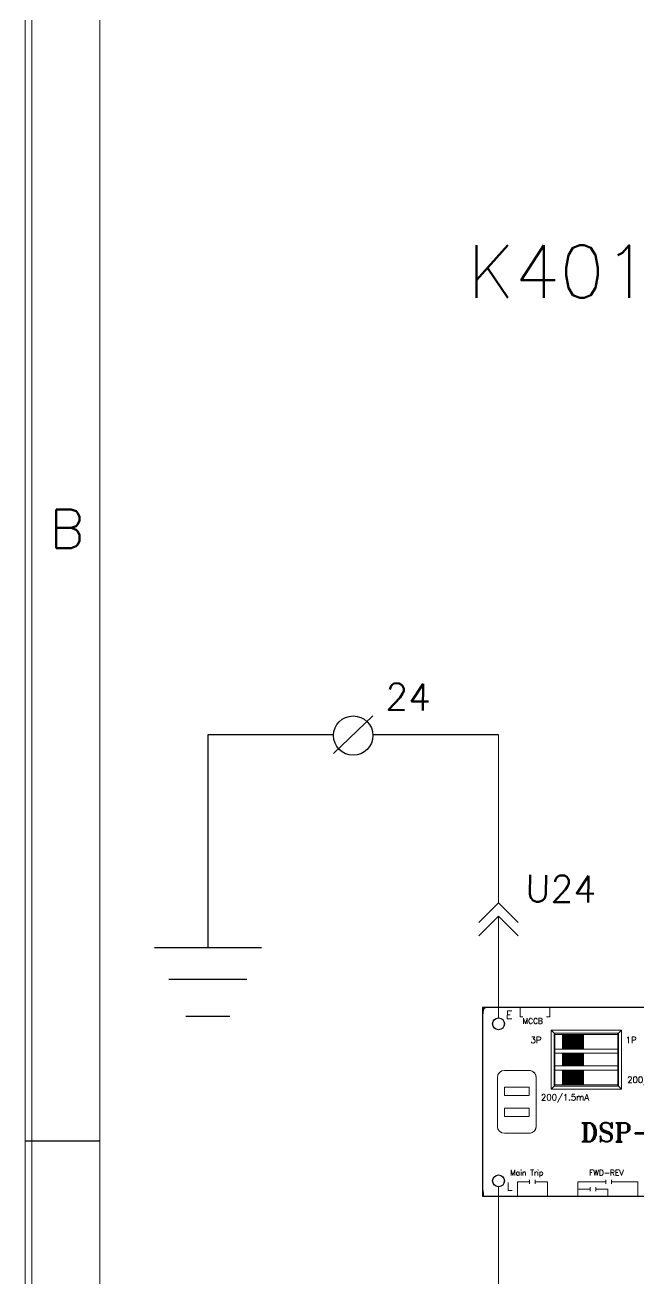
# Model space of a CAD drawing. Header units: millimetres. Extents: x 107 to 2900, y 85 to 3996.
# Drawn here: x 976.5 to 1034.9, y 404.2 to 523.4 of the extents above; entities that cross this region are included whole.
import ezdxf
from ezdxf.enums import TextEntityAlignment as Align
from ezdxf.lldxf.tags import DXFTag

# ---------------------------------------------------------------- set-up
doc = ezdxf.new("R2010")
doc.units = ezdxf.units.MM
for name, color, linetype in [('1', 1, 'CENTER'), ('20', 2, 'Continuous'), ('30', 3, 'Continuous'), ('70', 7, 'Continuous')]:
    doc.layers.add(name, color=color, linetype=linetype)
doc.styles.add('SIMPLEX', font='SIMPLEX')
doc.styles.add('STYLE2', font='romant.shx')
tags = doc.linetypes.add('CENTER', pattern=[2, 1.25, -0.25, 0.25, -0.25]).pattern_tags.tags
tags[10:11] = [DXFTag(74, 4), DXFTag(75, 0), DXFTag(340, '0'), DXFTag(46, 1.0), DXFTag(50, 0.0), DXFTag(44, 0.0), DXFTag(45, 0.0)]
tags[8:9] = [DXFTag(74, 4), DXFTag(75, 0), DXFTag(340, '0'), DXFTag(46, 1.0), DXFTag(50, 0.0), DXFTag(44, 0.0), DXFTag(45, 0.0)]
tags[6:7] = [DXFTag(74, 4), DXFTag(75, 0), DXFTag(340, '0'), DXFTag(46, 1.0), DXFTag(50, 0.0), DXFTag(44, 0.0), DXFTag(45, 0.0)]
tags[4:5] = [DXFTag(74, 4), DXFTag(75, 0), DXFTag(340, '0'), DXFTag(46, 1.0), DXFTag(50, 0.0), DXFTag(44, 0.0), DXFTag(45, 0.0)]

msp = doc.modelspace()

# ---------------------------------------------------------------- hatches: boundary and pattern name
at = {"layer": '70', "lineweight": 15}
h = msp.add_hatch(dxfattribs=at)
h.set_pattern_fill('ANSI31', color=256, scale=0.399168, style=0)
h.set_pattern_definition([(45, (-230.951094, 5342.60081), (-0.03528179995, 0.03528179995), [])])
h.paths.add_polyline_path([(1029.607, 427.42), (1027.611, 427.42), (1027.611, 426.023), (1029.607, 426.023)])
h.paths.add_polyline_path([(1029.607, 425.623), (1027.611, 425.623), (1027.611, 424.427), (1029.607, 424.427)])
h.paths.add_polyline_path([(1029.607, 424.028), (1027.611, 424.028), (1027.611, 422.631), (1029.607, 422.631)])

# ---------------------------------------------------------------- linework, layer by layer
for p, q in [((1009.56, 457.713), (1005.818, 454.147)), ((1021.514, 439.951), (1019.643, 438.08)), ((1023.385, 438.08), (1021.514, 439.951)), ((1021.514, 438.682), (1019.643, 436.811)), ((1023.385, 436.811), (1021.514, 438.682))]:
    msp.add_line(p, q)
at = {"color": 1}
for p, q in [((1005.82, 455.93), (993.864, 455.93)), ((993.864, 455.93), (993.864, 435.677)), ((1021.514, 455.93), (1009.558, 455.93)), ((988.77, 435.677), (998.957, 435.677)), ((990.153, 432.679), (997.575, 432.679)), ((991.777, 429.151), (995.951, 429.151))]:
    msp.add_line(p, q, dxfattribs=at)
at = {"color": 7, "lineweight": 30}
for p, q in [((1081.092, 429.968), (1020.004, 429.968)), ((1020.004, 429.968), (1020.004, 412.037)), ((1020.004, 412.037), (1081.092, 412.037))]:
    msp.add_line(p, q, dxfattribs=at)
at = {"color": 7, "lineweight": 15}
for p, q in [((1026.512, 422.224), (1026.512, 427.827)), ((1026.512, 427.827), (1033.207, 427.827)), ((1026.799, 427.539), (1026.512, 427.827)), ((1026.799, 422.511), (1026.799, 427.539)), ((1026.799, 427.539), (1032.92, 427.539)), ((1026.799, 427.42), (1032.92, 427.42)), ((1026.859, 422.511), (1026.859, 427.539)), ((1029.607, 426.023), (1029.607, 427.42)), ((1032.86, 427.539), (1032.86, 422.511)), ((1032.92, 427.539), (1033.207, 427.827)), ((1032.92, 427.539), (1032.92, 422.511)), ((1033.207, 427.827), (1033.207, 422.224)), ((1026.859, 426.023), (1032.86, 426.023)), ((1026.859, 425.623), (1032.86, 425.623)), ((1029.607, 424.427), (1029.607, 425.623)), ((1022.071, 423.993), (1024.43, 423.993)), ((1032.92, 424.427), (1026.859, 424.427)), ((1032.92, 424.028), (1026.859, 424.028)), ((1029.607, 422.631), (1029.607, 424.028)), ((1021.41, 418.674), (1021.41, 423.332)), ((1025.091, 423.332), (1025.091, 418.674)), ((1026.799, 422.511), (1026.512, 422.224)), ((1032.86, 422.631), (1026.799, 422.631)), ((1032.92, 422.511), (1026.799, 422.511)), ((1032.92, 422.511), (1033.207, 422.224)), ((1033.207, 422.224), (1026.512, 422.224)), ((1024.43, 418.013), (1022.071, 418.013))]:
    msp.add_line(p, q, dxfattribs=at)
at = {"color": 7, "lineweight": 0}
for p, q in [((1022.071, 422.396), (1024.43, 422.396)), ((1022.071, 421.598), (1024.43, 421.598)), ((1022.071, 420.4), (1024.43, 420.4)), ((1022.071, 419.602), (1024.43, 419.602))]:
    msp.add_line(p, q, dxfattribs=at)
at = {"color": 7, "lineweight": 30}
msp.add_arc((1020.403, 429.569), 0.399, 90, 180, dxfattribs=at)
at = {"color": 7, "lineweight": 15}
for points in [[(1020.099, 429.968), (1020.063, 429.646), (1020.032, 429.325), (1020.004, 429.003)], [(1022.071, 423.993), (1021.706, 423.993), (1021.41, 423.696), (1021.41, 423.332)], [(1021.41, 418.674), (1021.41, 418.309), (1021.706, 418.013), (1022.071, 418.013)], [(1020.004, 413.003), (1020.032, 412.681), (1020.063, 412.359), (1020.099, 412.037)]]:
    msp.add_open_spline(points, degree=3, dxfattribs=at)
for points, knots in [([(1025.091, 423.332), (1025.056, 423.64), (1025.121, 423.231), (1025.059, 423.536), (1024.93, 423.819), (1025.118, 423.45), (1024.965, 423.72), (1024.755, 423.949), (1025.048, 423.657), (1024.819, 423.866), (1024.549, 424.019), (1024.917, 423.831), (1024.635, 423.96), (1024.33, 424.022), (1024.739, 423.957), (1024.43, 423.993)], [0, 0, 0, 0, 1, 1, 1, 2, 2, 2, 3, 3, 3, 4, 4, 4, 5, 5, 5, 5]), ([(1024.43, 418.013), (1024.739, 418.048), (1024.33, 417.984), (1024.635, 418.045), (1024.917, 418.174), (1024.549, 417.987), (1024.819, 418.139), (1025.048, 418.349), (1024.755, 418.057), (1024.965, 418.285), (1025.118, 418.556), (1024.93, 418.187), (1025.059, 418.469), (1025.121, 418.774), (1025.056, 418.365), (1025.091, 418.674)], [0, 0, 0, 0, 1, 1, 1, 2, 2, 2, 3, 3, 3, 4, 4, 4, 5, 5, 5, 5]), ([(1023.646, 413.676), (1023.646, 413.674), (1023.644, 413.672), (1023.642, 413.672), (1023.64, 413.672), (1023.638, 413.674), (1023.638, 413.676), (1023.638, 413.678), (1023.64, 413.679), (1023.642, 413.679), (1023.644, 413.679), (1023.646, 413.678), (1023.646, 413.676)], [0, 0, 0, 0, 1, 1, 1, 2, 2, 2, 3, 3, 3, 4, 4, 4, 4])]:
    msp.add_open_spline(points, degree=3, knots=knots, dxfattribs=at)
at = {"layer": '1', "color": 0}
for centre, radius in [((1007.689, 455.842), 1.871), ((1021.514, 428.425), 0.561), ((1021.514, 413.485), 0.561)]:
    msp.add_circle(centre, radius, dxfattribs=at)
at = {"layer": '20', "color": 0, "lineweight": 13}
msp.add_lwpolyline([(983.595, 161.559), (983.595, 677.151), (1790.139, 677.151), (1790.139, 161.559)], dxfattribs=at)
at = {"layer": '30', "color": 0}
msp.add_line((976.467, 417.308), (983.595, 417.308), dxfattribs=at)
at = {"layer": '70', "color": 1, "lineweight": 15}
for p, q in [((1021.514, 439.951), (1021.514, 455.93)), ((1021.514, 428.986), (1021.514, 438.682)), ((1021.515, 377.061), (1021.514, 412.923))]:
    msp.add_line(p, q, dxfattribs=at)
at = {"layer": '70', "lineweight": 15}
for p, q in [((1023.563, 429.077), (1023.563, 429.968)), ((1026.4, 429.077), (1026.4, 429.968)), ((1023.817, 429.077), (1023.563, 429.077)), ((1026.069, 429.077), (1026.4, 429.077)), ((1023.324, 413.389), (1023.324, 412.037)), ((1024.473, 413.389), (1023.324, 413.389)), ((1024.473, 413.59), (1024.473, 413.2)), ((1025.011, 413.59), (1025.011, 413.2)), ((1025.011, 413.389), (1026.161, 413.389)), ((1026.161, 413.389), (1026.161, 412.037)), ((1031.731, 413.389), (1029.072, 413.389)), ((1029.072, 413.389), (1029.072, 412.037)), ((1030.222, 412.894), (1030.222, 412.504)), ((1030.76, 412.894), (1030.76, 412.504)), ((1031.731, 413.59), (1031.731, 413.2)), ((1032.269, 413.59), (1032.269, 413.2)), ((1032.269, 413.389), (1034.783, 413.389)), ((1034.783, 413.389), (1034.783, 412.037)), ((1030.222, 412.693), (1029.072, 412.693)), ((1030.76, 412.693), (1031.91, 412.693)), ((1031.91, 412.693), (1031.91, 412.037))]:
    msp.add_line(p, q, dxfattribs=at)
at = {"layer": '70', "lineweight": 13}
for p, q in [((1027.611, 427.42), (1027.611, 426.023)), ((1027.611, 425.623), (1027.611, 424.427)), ((1027.611, 424.028), (1027.611, 422.631)), ((1022.071, 422.396), (1022.071, 421.598)), ((1024.43, 422.396), (1024.43, 421.598)), ((1022.071, 420.4), (1022.071, 419.602)), ((1024.43, 420.4), (1024.43, 419.602))]:
    msp.add_line(p, q, dxfattribs=at)
at = {"layer": '70', "color": 0, "lineweight": 13}
for points in [[(1797.267, 101.079), (976.467, 101.079), (976.467, 684.279), (1797.267, 684.279)], [(1796.619, 101.727), (977.115, 101.727), (977.115, 683.631), (1796.619, 683.631)]]:
    msp.add_lwpolyline(points, close=True, dxfattribs=at)

# ---------------------------------------------------------------- texts
at = {"color": 0, "linetype": 'Continuous', "style": 'SIMPLEX'}
msp.add_text('K401', height=4.9896, dxfattribs=at).set_placement((1018.55, 497.504))
at = {"color": 0, "style": 'SIMPLEX'}
for s, height, p in [('24', 2.5369, (1010.723, 458.294)), ('U24', 2.5369, (1024.055, 440.056)), ('E', 0.761, (1022.216, 428.897)), ('L', 0.761, (1022.305, 412.584))]:
    msp.add_text(s, height=height, rotation=359.1121, dxfattribs=at).set_placement(p)
at = {"color": 0, "style": 'STYLE2'}
for s, height, p in [('MCCB', 0.5202, (1023.8, 428.434)), ('3P', 0.5934, (1024.565, 426.598)), ('1P', 0.5934, (1033.606, 426.598)), ('200/100mV', 0.5934, (1033.758, 422.803)), ('200/1.5mA', 0.5934, (1025.553, 421.133)), ('DSP-VIP-RT', 1.7888, (1029.302, 417.213)), ('Main Trip', 0.5202, (1022.616, 414.004)), ('FWD-REV', 0.5202, (1030.135, 414.004))]:
    msp.add_text(s, height=height, dxfattribs=at).set_placement(p)
at = {"layer": '30', "color": 0, "style": 'SIMPLEX'}
msp.add_text('B', height=3.672, dxfattribs=at).set_placement((980.463, 475.521), align=Align.MIDDLE)

doc.saveas('drawing.dxf')
